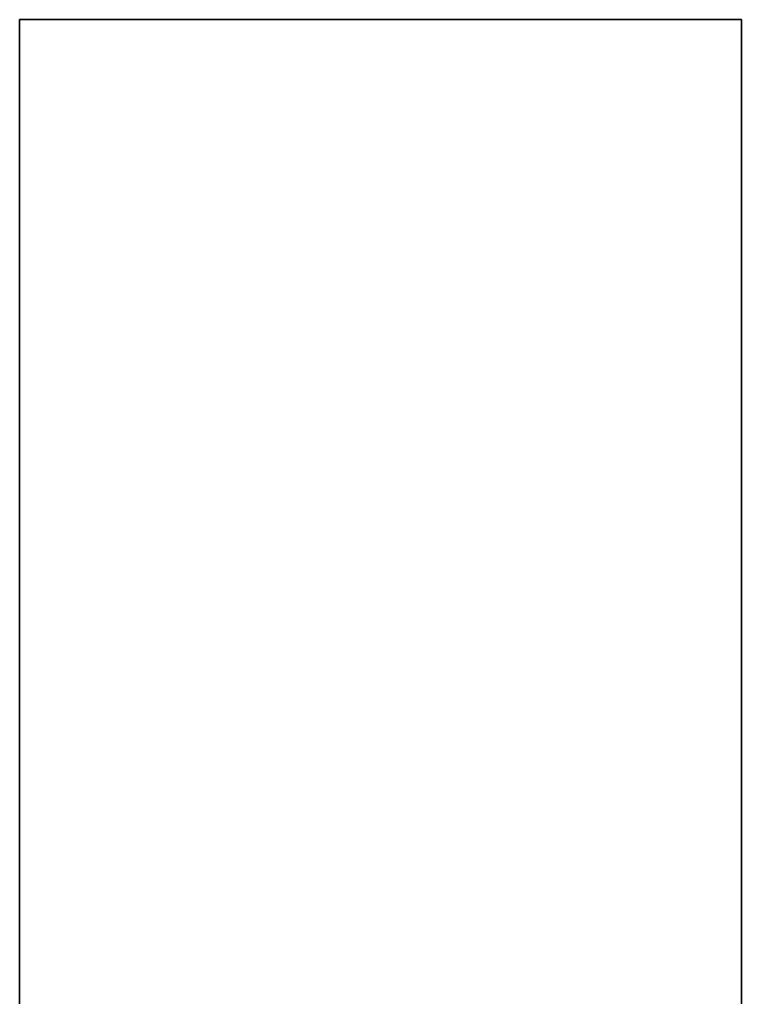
# Model space of a CAD drawing. Extents: x -21.8 to 22.2, y -10 to 63.
# Drawn here: x -5.83 to 6.17, y 46.73 to 62.97 of the extents above; entities that cross this region are included whole.
import ezdxf

# ---------------------------------------------------------------- set-up
doc = ezdxf.new("R2010")
doc.units = 0
doc.header["$MEASUREMENT"] = 0
doc.layers.get('0').update_dxf_attribs({"linetype": 'CONTINUOUS'})

msp = doc.modelspace()

# ---------------------------------------------------------------- linework, layer by layer
for points in [[(-5.834, 62.975, 43), (-5.834, 1.975, 43), (-5.834, 1.975, -40), (-5.834, 62.975, -40)], [(6.166, 1.975, 43), (-5.834, 1.975, 43), (-5.834, 62.975, 43), (6.166, 62.975, 43)], [(6.166, 1.975, -40), (-5.834, 1.975, -40), (-5.834, 62.975, -40), (6.166, 62.975, -40)], [(6.166, 62.975, 43), (-5.834, 62.975, 43), (-5.834, 62.975, -40), (6.166, 62.975, -40)], [(6.166, 1.975, 43), (6.166, 62.975, 43), (6.166, 62.975, -40), (6.166, 1.975, -40)]]:
    msp.add_3dface(points)

doc.saveas('drawing.dxf')
